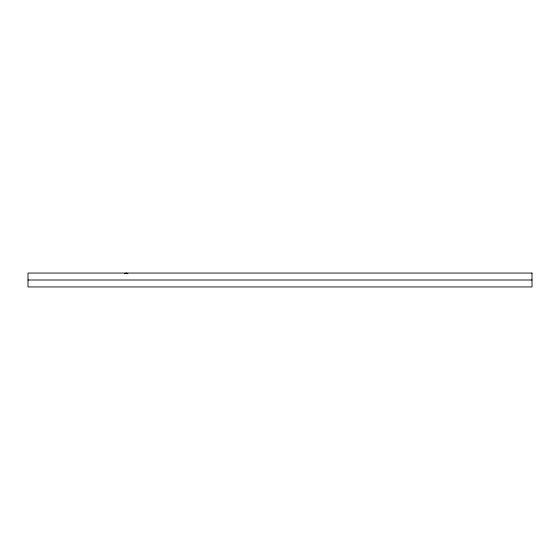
<?xml version="1.0" encoding="UTF-8"?>
<svg xmlns="http://www.w3.org/2000/svg" width="560" height="560" viewBox="0 0 560 560"><rect width="100%" height="100%" fill="white"/><g stroke="black" fill="none" stroke-linecap="round" stroke-linejoin="round"><path stroke-width="0.84" d="M124.67 273.721L126.224 273.056L127.82 273.721M28 280L532 280M532 273.056L28 273.056L28 286.944L532 286.944L532 273.056"/></g></svg>
